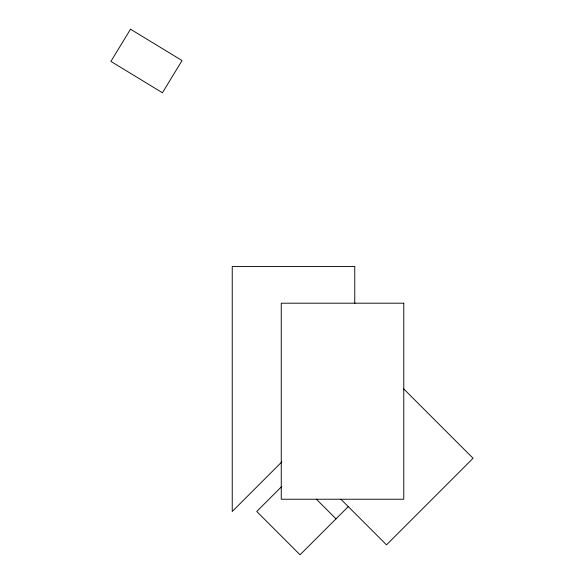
<?xml version="1.0" encoding="UTF-8"?>
<svg xmlns="http://www.w3.org/2000/svg" width="584" height="584" viewBox="0 0 584 584"><rect width="100%" height="100%" fill="white"/><g stroke="black" fill="none" stroke-linecap="round" stroke-linejoin="round"><path stroke-width="0.88" d="M281.897 461.827L232.242 511.482L232.242 266.443L354.765 266.443L354.765 303.651M281.809 486.421L256.748 511.482L300.067 554.8L348.261 506.605M403.778 388.959L473.084 458.272L386.506 544.85L340.939 499.284M316.258 499.108L336.012 518.855M130.517 29.2L110.916 61.4L162.44 92.761L182.04 60.561L130.517 29.2M403.778 303.198L281.254 303.198L281.254 499.232L403.778 499.232L403.778 303.198"/></g></svg>
